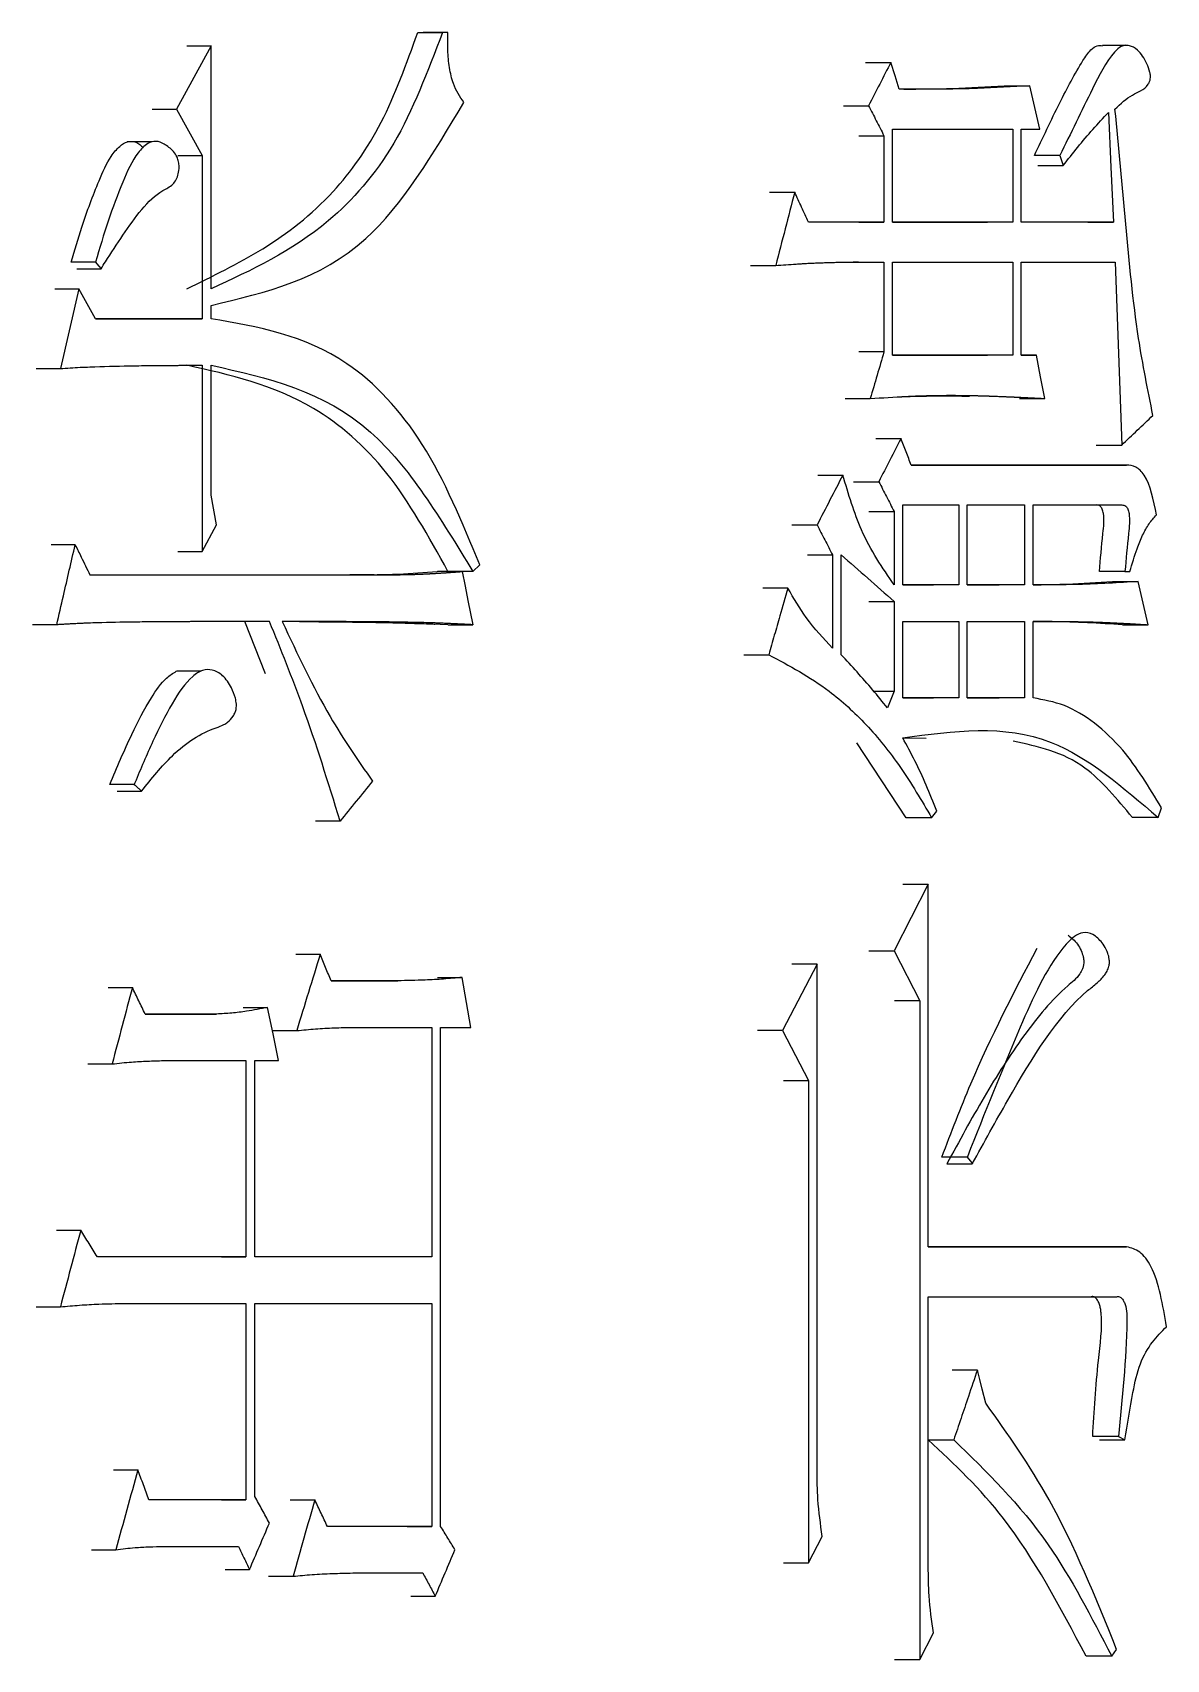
# Model space of a CAD drawing. Header units: millimetres. Extents: x 5659 to 7608, y 3628 to 5007.
# Drawn here: x 6540.15 to 6543.84, y 3833.37 to 3838.66 of the extents above; entities that cross this region are included whole.
import ezdxf

# ---------------------------------------------------------------- set-up
doc = ezdxf.new("R2010")
doc.units = ezdxf.units.MM

msp = doc.modelspace()

# ---------------------------------------------------------------- linework, layer by layer
at = {"color": 7, "linetype": 'Continuous', "lineweight": 25}
for p, q in [((6541.4997, 3838.6621), (6541.4196, 3838.6621)), ((6541.4997, 3838.6621), (6541.4823, 3838.6621)), ((6540.7303, 3838.6188), (6540.6173, 3838.4133)), ((6540.6512, 3838.6188), (6540.7303, 3838.6188)), ((6540.7303, 3837.8292), (6540.7303, 3838.6188)), ((6543.7121, 3838.6202), (6543.6284, 3838.6202)), ((6542.8579, 3838.5648), (6542.94, 3838.5648)), ((6543.3087, 3838.4891), (6543.3917, 3838.4891)), ((6540.5383, 3838.4133), (6540.6173, 3838.4133)), ((6540.6173, 3838.4133), (6540.7006, 3838.2619)), ((6542.7858, 3838.4242), (6542.8677, 3838.4242)), ((6542.8357, 3838.3268), (6542.9178, 3838.3268)), ((6542.9178, 3838.3268), (6542.9178, 3838.0456)), ((6542.9455, 3838.0456), (6542.9455, 3838.3484)), ((6542.9455, 3838.3484), (6543.3369, 3838.3484)), ((6543.3369, 3838.3484), (6543.3369, 3838.0456)), ((6543.3643, 3838.3484), (6543.4244, 3838.3484)), ((6543.3643, 3838.0456), (6543.3643, 3838.3484)), ((6540.5367, 3838.3065), (6540.4574, 3838.3065)), ((6540.6215, 3838.2619), (6540.7006, 3838.2619)), ((6540.7006, 3838.2619), (6540.7006, 3837.7318)), ((6543.4899, 3838.2619), (6543.407, 3838.2619)), ((6543.4179, 3838.2295), (6543.5008, 3838.2295)), ((6543.4899, 3838.2619), (6543.5008, 3838.2295)), ((6542.5459, 3838.1429), (6542.6276, 3838.1429)), ((6542.9178, 3838.0456), (6542.6724, 3838.0455)), ((6542.8357, 3838.0456), (6542.9178, 3838.0456)), ((6543.3369, 3838.0456), (6542.9455, 3838.0456)), ((6542.9455, 3838.0456), (6543.254, 3838.0456)), ((6543.3369, 3838.0456), (6543.2543, 3838.0456)), ((6543.6636, 3838.0456), (6543.3643, 3838.0456)), ((6543.5805, 3838.0456), (6543.6636, 3838.0456)), ((6540.3542, 3837.9157), (6540.2752, 3837.9157)), ((6542.4843, 3837.9049), (6542.5658, 3837.9049)), ((6542.8354, 3837.9157), (6542.8172, 3837.9157)), ((6542.9178, 3837.9157), (6542.9178, 3837.6237)), ((6542.9455, 3837.6129), (6542.9455, 3837.9157)), ((6542.9455, 3837.9157), (6543.3369, 3837.9157)), ((6543.3369, 3837.9157), (6543.3369, 3837.6129)), ((6543.3643, 3837.9157), (6543.6691, 3837.9158)), ((6543.3643, 3837.6129), (6543.3643, 3837.9157)), ((6540.2931, 3837.8942), (6540.3722, 3837.8942)), ((6540.2216, 3837.8292), (6540.3002, 3837.8292)), ((6540.3002, 3837.8292), (6540.24, 3837.5696)), ((6540.3542, 3837.7318), (6540.3002, 3837.8292)), ((6540.7303, 3837.7318), (6540.7303, 3837.7751)), ((6540.7006, 3837.7318), (6540.3542, 3837.7318)), ((6540.3542, 3837.7318), (6540.6211, 3837.7318)), ((6540.6215, 3837.7318), (6540.7006, 3837.7318)), ((6542.9178, 3837.6237), (6542.8357, 3837.6237)), ((6543.3369, 3837.6129), (6542.9455, 3837.6129)), ((6542.9455, 3837.6129), (6543.254, 3837.6129)), ((6543.3369, 3837.6129), (6543.2543, 3837.6129)), ((6543.4135, 3837.6129), (6543.3643, 3837.6129)), ((6543.3643, 3837.6129), (6543.4135, 3837.6129)), ((6540.1615, 3837.5696), (6540.24, 3837.5696)), ((6540.7006, 3837.5804), (6540.7006, 3836.9746)), ((6540.7303, 3837.1585), (6540.7303, 3837.5804)), ((6542.7913, 3837.4722), (6542.8733, 3837.4722)), ((6543.358, 3837.4722), (6543.4408, 3837.4722)), ((6542.8911, 3837.3424), (6542.9733, 3837.3424)), ((6543.6075, 3837.3208), (6543.6907, 3837.3208)), ((6542.7023, 3837.2234), (6542.7841, 3837.2234)), ((6543.7069, 3837.2559), (6543.0065, 3837.2559)), ((6543.0065, 3837.2559), (6543.6235, 3837.2559)), ((6543.6236, 3837.2559), (6543.7069, 3837.2559)), ((6542.8191, 3837.2018), (6542.9011, 3837.2018)), ((6540.7481, 3837.0612), (6540.7303, 3837.1585)), ((6542.9788, 3836.8665), (6542.9788, 3837.1261)), ((6542.9788, 3837.1261), (6543.1612, 3837.1261)), ((6543.1612, 3837.1261), (6543.1612, 3836.8665)), ((6543.1887, 3836.8665), (6543.1887, 3837.1261)), ((6543.1887, 3837.1261), (6543.3752, 3837.1261)), ((6543.3752, 3837.1261), (6543.3752, 3836.8665)), ((6543.4026, 3837.1261), (6543.6907, 3837.1261)), ((6543.4026, 3836.8665), (6543.4026, 3837.1261)), ((6540.7006, 3836.9746), (6540.7481, 3837.0612)), ((6542.6186, 3837.0612), (6542.7004, 3837.0612)), ((6542.869, 3837.1044), (6542.9511, 3837.1044)), ((6542.9511, 3837.1044), (6542.9511, 3836.8665)), ((6540.2882, 3836.9962), (6540.2096, 3836.9962)), ((6540.6215, 3836.9746), (6540.7006, 3836.9746)), ((6542.6689, 3836.9638), (6542.7507, 3836.9638)), ((6542.7507, 3836.9638), (6542.7507, 3836.6609)), ((6542.7786, 3836.6393), (6542.7786, 3836.9638)), ((6540.3362, 3836.8989), (6541.2607, 3836.8989)), ((6540.3362, 3836.8989), (6541.1805, 3836.8989)), ((6541.2607, 3836.8989), (6541.181, 3836.8989)), ((6541.5461, 3836.9097), (6541.466, 3836.9097)), ((6541.5809, 3836.9097), (6541.5007, 3836.9097)), ((6541.5809, 3836.9097), (6541.6041, 3836.9314)), ((6543.7015, 3836.9097), (6543.6183, 3836.9097)), ((6543.7015, 3836.9097), (6543.7177, 3836.9097)), ((6542.6051, 3836.8557), (6542.5235, 3836.8557)), ((6543.1612, 3836.8665), (6542.9788, 3836.8665)), ((6542.9788, 3836.8665), (6543.0785, 3836.8665)), ((6543.1612, 3836.8665), (6543.0788, 3836.8665)), ((6543.3752, 3836.8665), (6543.1887, 3836.8665)), ((6543.1887, 3836.8665), (6543.2923, 3836.8665)), ((6543.3752, 3836.8665), (6543.2925, 3836.8665)), ((6543.6613, 3836.8773), (6543.7447, 3836.8773)), ((6542.869, 3836.8124), (6542.9511, 3836.8124)), ((6542.9511, 3836.8124), (6542.9511, 3836.5203)), ((6540.9065, 3836.5772), (6540.8401, 3836.7475)), ((6541.0227, 3836.7469), (6540.9613, 3836.7472)), ((6541.5003, 3836.7366), (6541.4257, 3836.7394)), ((6542.9788, 3836.4987), (6542.9788, 3836.7475)), ((6542.9788, 3836.7475), (6543.1612, 3836.7475)), ((6543.1612, 3836.7475), (6543.1612, 3836.4987)), ((6543.1887, 3836.4987), (6543.1887, 3836.7475)), ((6543.1887, 3836.7475), (6543.3752, 3836.7475)), ((6543.3752, 3836.7475), (6543.3752, 3836.4987)), ((6543.4026, 3836.4987), (6543.4026, 3836.7475)), ((6540.228, 3836.7366), (6540.1495, 3836.7366)), ((6541.5007, 3836.7366), (6541.5809, 3836.7366)), ((6543.6938, 3836.7367), (6543.7771, 3836.7367)), ((6542.4618, 3836.6393), (6542.5433, 3836.6393)), ((6540.6966, 3836.5857), (6540.6171, 3836.5857)), ((6542.8847, 3836.5203), (6542.9511, 3836.5203)), ((6543.1612, 3836.4987), (6542.9788, 3836.4987)), ((6542.9788, 3836.4987), (6543.0785, 3836.4987)), ((6543.1612, 3836.4987), (6543.0788, 3836.4987)), ((6543.3752, 3836.4987), (6543.1887, 3836.4987)), ((6543.1887, 3836.4987), (6543.2923, 3836.4987)), ((6543.3752, 3836.4987), (6543.2925, 3836.4987)), ((6542.9903, 3836.1092), (6542.8294, 3836.3522)), ((6543.0546, 3836.3666), (6542.9794, 3836.3677)), ((6540.4247, 3836.1957), (6540.504, 3836.1957)), ((6543.0729, 3836.1092), (6543.0894, 3836.1309)), ((6543.8095, 3836.1095), (6543.7262, 3836.1095)), ((6543.8095, 3836.1095), (6543.8202, 3836.1417)), ((6541.1495, 3836.0985), (6541.0699, 3836.0985)), ((6543.0618, 3835.8929), (6542.9511, 3835.6766)), ((6542.9796, 3835.8929), (6543.0618, 3835.8929)), ((6543.0618, 3834.7138), (6543.0618, 3835.8929)), ((6541.0053, 3835.6657), (6541.0848, 3835.6657)), ((6542.7003, 3835.6333), (6542.5883, 3835.4169)), ((6542.7003, 3835.6333), (6542.6186, 3835.6333)), ((6542.869, 3835.6766), (6542.9511, 3835.6766)), ((6542.9511, 3835.6766), (6543.0342, 3835.5143)), ((6541.3367, 3835.5792), (6541.1201, 3835.5792)), ((6541.1201, 3835.5792), (6541.2564, 3835.5792)), ((6541.2568, 3835.5792), (6541.3367, 3835.5792)), ((6541.466, 3835.59), (6541.5461, 3835.59)), ((6540.3952, 3835.5575), (6540.474, 3835.5575)), ((6540.7481, 3835.471), (6540.5159, 3835.471)), ((6540.5159, 3835.471), (6540.6686, 3835.471)), ((6540.669, 3835.471), (6540.7481, 3835.471)), ((6540.8346, 3835.4926), (6540.9139, 3835.4926)), ((6543.0342, 3835.5143), (6542.952, 3835.5143)), ((6543.0342, 3835.5143), (6543.0342, 3833.3725)), ((6540.9294, 3835.4169), (6541.0083, 3835.4169)), ((6541.1904, 3835.4277), (6541.4474, 3835.4277)), ((6541.4474, 3835.4277), (6541.4474, 3834.6814)), ((6541.4764, 3835.4277), (6541.5751, 3835.4277)), ((6542.5883, 3835.4169), (6542.5067, 3835.4169)), ((6542.5883, 3835.4169), (6542.6724, 3835.2547)), ((6540.5755, 3835.3196), (6540.8429, 3835.3196)), ((6540.8429, 3835.3196), (6540.8429, 3834.6813)), ((6540.8725, 3835.3196), (6540.9493, 3835.3196)), ((6540.8725, 3834.6813), (6540.8725, 3835.3196)), ((6540.3295, 3835.3087), (6540.4082, 3835.3087)), ((6542.5907, 3835.2547), (6542.6724, 3835.2547)), ((6543.1886, 3835.0059), (6543.1059, 3835.0059)), ((6543.1224, 3834.9843), (6543.2051, 3834.9843)), ((6540.2276, 3834.7679), (6540.3062, 3834.7679)), ((6540.8429, 3834.6813), (6540.3602, 3834.6813)), ((6540.7637, 3834.6813), (6540.8429, 3834.6813)), ((6541.4474, 3834.6814), (6540.8725, 3834.6813)), ((6541.4474, 3834.6814), (6541.3674, 3834.6814)), ((6543.7069, 3834.7138), (6543.0618, 3834.7138)), ((6543.0618, 3834.7138), (6543.6235, 3834.7138)), ((6543.6236, 3834.7138), (6543.7069, 3834.7138)), ((6540.1615, 3834.5191), (6540.24, 3834.5191)), ((6540.4501, 3834.5299), (6540.8429, 3834.5299)), ((6540.8429, 3834.5299), (6540.8429, 3833.8917)), ((6540.8725, 3834.5299), (6541.4474, 3834.5299)), ((6540.8725, 3833.9025), (6540.8725, 3834.5299)), ((6541.4474, 3834.5299), (6541.4474, 3833.8051)), ((6543.0618, 3834.5516), (6543.6745, 3834.5516)), ((6543.0618, 3833.6753), (6543.0618, 3834.5516)), ((6543.5911, 3834.5516), (6543.6745, 3834.5516)), ((6543.2217, 3834.3136), (6543.1392, 3834.3136)), ((6543.6799, 3834.0972), (6543.5965, 3834.0972)), ((6543.6799, 3834.0972), (6543.7015, 3834.0864)), ((6543.0619, 3834.0864), (6543.1446, 3834.0864)), ((6540.4131, 3833.989), (6540.492, 3833.989)), ((6540.8429, 3833.8917), (6540.5278, 3833.8917)), ((6540.7637, 3833.8917), (6540.8429, 3833.8917)), ((6540.9876, 3833.8917), (6541.0672, 3833.8917)), ((6541.4474, 3833.8051), (6541.1083, 3833.8051)), ((6541.3674, 3833.8051), (6541.4474, 3833.8051)), ((6540.3414, 3833.7294), (6540.4201, 3833.7294)), ((6540.5755, 3833.7402), (6540.8192, 3833.7402)), ((6542.6724, 3833.6862), (6542.7171, 3833.7727)), ((6542.5907, 3833.6862), (6542.6724, 3833.6862)), ((6540.7755, 3833.6645), (6540.8548, 3833.6645)), ((6540.9171, 3833.6429), (6540.9965, 3833.6429)), ((6541.1904, 3833.6537), (6541.4183, 3833.6537)), ((6541.379, 3833.578), (6541.459, 3833.578)), ((6543.0342, 3833.3725), (6543.0784, 3833.459)), ((6542.9519, 3833.3725), (6543.0342, 3833.3725)), ((6543.6582, 3833.3833), (6543.5749, 3833.3833)), ((6543.6582, 3833.3833), (6543.6744, 3833.4049))]:
    msp.add_line(p, q, dxfattribs=at)
at = {"color": 7, "linetype": 'Continuous', "lineweight": 25, "flags": 128}
for points in [[(6541.4022, 3838.6621), (6541.4341, 3838.6621), (6541.4823, 3838.6621)], [(6542.9677, 3838.4782), (6542.9539, 3838.5215), (6542.94, 3838.5648)], [(6543.4244, 3838.3484), (6543.408, 3838.4188), (6543.3917, 3838.4891)], [(6543.6474, 3838.4025), (6543.6555, 3838.224), (6543.6636, 3838.0456)], [(6540.3542, 3837.9157), (6540.3588, 3837.9102), (6540.3655, 3837.9022), (6540.3722, 3837.8941)], [(6543.6691, 3837.9158), (6543.6799, 3837.6183), (6543.6907, 3837.3208)], [(6543.4408, 3837.4722), (6543.4272, 3837.5426), (6543.4135, 3837.6129)], [(6541.5461, 3836.9097), (6541.5556, 3836.8624), (6541.5651, 3836.815), (6541.5809, 3836.7366)], [(6543.7771, 3836.7367), (6543.7609, 3836.807), (6543.7447, 3836.8773)], [(6542.9511, 3836.5203), (6542.94, 3836.4933), (6542.9289, 3836.4662)], [(6543.0729, 3836.1092), (6543.0423, 3836.1092), (6543.0163, 3836.1092), (6542.9903, 3836.1092)], [(6542.7003, 3833.989), (6542.7003, 3834.536), (6542.7003, 3835.6333)], [(6541.5751, 3835.4277), (6541.5606, 3835.5089), (6541.5461, 3835.59)], [(6540.9493, 3835.3196), (6540.9316, 3835.4061), (6540.9139, 3835.4926)], [(6541.4764, 3833.8051), (6541.4764, 3834.439), (6541.4764, 3835.4277)], [(6542.6724, 3835.2547), (6542.6724, 3834.7077), (6542.6724, 3833.6862)], [(6543.1887, 3835.0059), (6543.1929, 3835.0004), (6543.199, 3834.9924), (6543.2052, 3834.9843)], [(6543.2492, 3834.2054), (6543.2376, 3834.2509), (6543.2296, 3834.2823), (6543.2217, 3834.3136)], [(6543.6183, 3834.0864), (6543.652, 3834.0864), (6543.6767, 3834.0864), (6543.7015, 3834.0864)]]:
    msp.add_lwpolyline(points, dxfattribs=at)
at = {"color": 7, "linetype": 'Continuous', "lineweight": 25}
for points, knots in [([(6540.6508, 3837.8292), (6540.8176, 3837.9098), (6541.0521, 3838.023), (6541.2934, 3838.3605), (6541.3653, 3838.5608), (6541.4018, 3838.6621)], [0, 0, 0, 0, 0.549349, 0.771863, 1, 1, 1, 1]), ([(6541.4823, 3838.6621), (6541.4341, 3838.5352), (6541.3392, 3838.2848), (6541.0762, 3837.9884), (6540.8608, 3837.8893), (6540.7303, 3837.8292)], [0, 0, 0, 0, 0.288413, 0.568681, 1, 1, 1, 1]), ([(6541.5519, 3838.435), (6541.5392, 3838.4537), (6541.5179, 3838.485), (6541.5042, 3838.5482), (6541.4986, 3838.6046), (6541.4993, 3838.6429), (6541.4997, 3838.6621)], [0, 0, 0, 0, 0.328875, 0.550213, 0.774687, 1, 1, 1, 1]), ([(6543.4068, 3838.2619), (6543.434, 3838.3196), (6543.4845, 3838.4263), (6543.5456, 3838.5421), (6543.5869, 3838.6046), (6543.6096, 3838.6211), (6543.6227, 3838.6197), (6543.6283, 3838.6191)], [0, 0, 0, 0, 0.413641, 0.765896, 0.87196, 0.944962, 1, 1, 1, 1]), ([(6543.669, 3838.4134), (6543.6876, 3838.4306), (6543.7144, 3838.4555), (6543.7524, 3838.4713), (6543.7723, 3838.4848), (6543.7816, 3838.5019), (6543.7841, 3838.5111), (6543.7846, 3838.5217), (6543.7815, 3838.5394), (6543.7687, 3838.5709), (6543.747, 3838.6057), (6543.7166, 3838.6218), (6543.6899, 3838.6209), (6543.6452, 3838.5782), (6543.5815, 3838.4506), (6543.5249, 3838.3341), (6543.4899, 3838.2619)], [0, 0, 0, 0, 0.1163694, 0.168042, 0.220216, 0.2320255, 0.2417044, 0.2514329, 0.2643518, 0.2983395, 0.3719931, 0.4226498, 0.4733244, 0.5179752, 0.7012967, 1, 1, 1, 1]), ([(6542.94, 3838.5648), (6542.928, 3838.5413), (6542.9039, 3838.4945), (6542.8798, 3838.4476), (6542.8677, 3838.4242)], [0, 0, 0, 0, 0.4999991, 1, 1, 1, 1]), ([(6543.3917, 3838.4891), (6543.3352, 3838.4857), (6543.2752, 3838.4821), (6543.2114, 3838.48), (6543.2007, 3838.4797), (6543.1865, 3838.4794), (6543.1723, 3838.4791), (6543.1581, 3838.4788), (6543.1475, 3838.4786), (6543.1333, 3838.4784), (6543.119, 3838.4783), (6543.1048, 3838.4782), (6543.0959, 3838.4781), (6543.0888, 3838.4781), (6543.0834, 3838.4781), (6543.0781, 3838.4781), (6543.071, 3838.478), (6543.0638, 3838.478), (6543.0567, 3838.478), (6543.0513, 3838.478), (6543.0442, 3838.478), (6543.0371, 3838.478), (6543.0299, 3838.478), (6543.0246, 3838.4781), (6543.0174, 3838.4781), (6543.0103, 3838.4781), (6543.0032, 3838.4781), (6542.9978, 3838.4781), (6542.9933, 3838.4781), (6542.9889, 3838.4782), (6542.9853, 3838.4782), (6542.9817, 3838.4782), (6542.979, 3838.4782), (6542.9764, 3838.4782), (6542.9726, 3838.4782), (6542.9697, 3838.4782), (6542.9677, 3838.4782)], [0, 0, 0, 0, 0.401959, 0.427081, 0.452203, 0.477325, 0.527569, 0.552691, 0.577813, 0.602935, 0.653179, 0.678301, 0.703423, 0.715984, 0.728545, 0.741106, 0.753667, 0.778789, 0.791351, 0.803912, 0.816473, 0.841595, 0.854156, 0.866717, 0.879278, 0.9044, 0.916961, 0.929522, 0.942083, 0.948363, 0.960924, 0.967205, 0.973485, 0.979766, 0.986046, 1, 1, 1, 1]), ([(6542.982, 3838.4782), (6543.0349, 3838.4785), (6543.1443, 3838.479), (6543.2527, 3838.4856), (6543.3087, 3838.4891)], [0, 0, 0, 0, 0.483059, 1, 1, 1, 1]), ([(6540.7303, 3837.7751), (6540.9076, 3837.8168), (6541.228, 3837.8923), (6541.4519, 3838.2674), (6541.5519, 3838.435)], [0, 0, 0, 0, 0.55346, 1, 1, 1, 1]), ([(6542.8677, 3838.4242), (6542.8761, 3838.4079), (6542.8928, 3838.3755), (6542.9094, 3838.343), (6542.9178, 3838.3268)], [0, 0, 0, 0, 0.5, 1, 1, 1, 1]), ([(6543.5008, 3838.2295), (6543.5163, 3838.2496), (6543.5478, 3838.2904), (6543.597, 3838.3476), (6543.6306, 3838.3842), (6543.6474, 3838.4025)], [0, 0, 0, 0, 0.32693, 0.663295, 1, 1, 1, 1]), ([(6543.7924, 3837.4173), (6543.7756, 3837.5002), (6543.7349, 3837.7019), (6543.7045, 3838.0398), (6543.6808, 3838.2888), (6543.669, 3838.4134)], [0, 0, 0, 0, 0.258422, 0.628983, 1, 1, 1, 1]), ([(6540.2752, 3837.9157), (6540.2865, 3837.954), (6540.3136, 3838.0451), (6540.3561, 3838.1609), (6540.3968, 3838.2513), (6540.4301, 3838.292), (6540.4577, 3838.3098), (6540.4859, 3838.3084), (6540.5022, 3838.2948), (6540.5105, 3838.2879)], [0, 0, 0, 0, 0.214509, 0.509856, 0.682333, 0.775387, 0.849127, 0.923756, 1, 1, 1, 1]), ([(6540.3722, 3837.8942), (6540.3768, 3837.9016), (6540.4003, 3837.9385), (6540.4625, 3838.0316), (6540.5327, 3838.1328), (6540.6002, 3838.1613), (6540.6169, 3838.183), (6540.624, 3838.2027), (6540.6267, 3838.2233), (6540.625, 3838.2424), (6540.6188, 3838.2603), (6540.6032, 3838.2821), (6540.5797, 3838.2992), (6540.551, 3838.3116), (6540.5207, 3838.3021), (6540.4802, 3838.2612), (6540.4391, 3838.1702), (6540.3943, 3838.0499), (6540.3676, 3837.9606), (6540.3542, 3837.9157)], [0, 0, 0, 0, 0.025946, 0.129765, 0.338783, 0.385933, 0.404152, 0.422428, 0.440778, 0.454644, 0.468541, 0.48998, 0.535407, 0.570955, 0.607001, 0.655235, 0.757864, 0.878395, 1, 1, 1, 1]), ([(6542.6276, 3838.1429), (6542.6173, 3838.1032), (6542.5967, 3838.0239), (6542.5761, 3837.9446), (6542.5658, 3837.9049)], [0, 0, 0, 0, 0.499999, 1, 1, 1, 1]), ([(6542.6724, 3838.0455), (6542.6649, 3838.0618), (6542.65, 3838.0942), (6542.635, 3838.1267), (6542.6276, 3838.1429)], [0, 0, 0, 0, 0.500001, 1, 1, 1, 1]), ([(6542.5658, 3837.9049), (6542.588, 3837.9065), (6542.6159, 3837.9085), (6542.6464, 3837.9104), (6542.6561, 3837.911), (6542.663, 3837.9114), (6542.6728, 3837.9119), (6542.6839, 3837.9125), (6542.6949, 3837.913), (6542.706, 3837.9134), (6542.7171, 3837.9138), (6542.7282, 3837.9142), (6542.7393, 3837.9145), (6542.7503, 3837.9148), (6542.7614, 3837.915), (6542.7697, 3837.9152), (6542.778, 3837.9153), (6542.7863, 3837.9154), (6542.7946, 3837.9155), (6542.8015, 3837.9156), (6542.807, 3837.9156), (6542.8112, 3837.9157), (6542.8167, 3837.9157), (6542.8222, 3837.9157), (6542.8277, 3837.9158), (6542.8333, 3837.9158), (6542.8388, 3837.9158), (6542.8443, 3837.9158), (6542.8498, 3837.9158), (6542.8553, 3837.9158), (6542.8609, 3837.9158), (6542.8664, 3837.9158), (6542.8719, 3837.9158), (6542.8774, 3837.9158), (6542.8829, 3837.9158), (6542.8884, 3837.9158), (6542.8939, 3837.9158), (6542.8994, 3837.9158), (6542.905, 3837.9158), (6542.9115, 3837.9158), (6542.9153, 3837.9158), (6542.9178, 3837.9157)], [0, 0, 0, 0, 0.188751, 0.235938, 0.259532, 0.271329, 0.294923, 0.342111, 0.365705, 0.389298, 0.436486, 0.46008, 0.483674, 0.530861, 0.554455, 0.578049, 0.601643, 0.625237, 0.648831, 0.672424, 0.684221, 0.696018, 0.707815, 0.731409, 0.743206, 0.755003, 0.778597, 0.790394, 0.80219, 0.825784, 0.837581, 0.849378, 0.872972, 0.884769, 0.896566, 0.92016, 0.931957, 0.943753, 0.967347, 0.979144, 1, 1, 1, 1]), ([(6541.6041, 3836.9314), (6541.5467, 3837.0694), (6541.4337, 3837.3413), (6541.1325, 3837.6617), (6540.8819, 3837.7054), (6540.7303, 3837.7318)], [0, 0, 0, 0, 0.289357, 0.569882, 1, 1, 1, 1]), ([(6540.24, 3837.5696), (6540.2614, 3837.571), (6540.2934, 3837.5733), (6540.368, 3837.5762), (6540.4425, 3837.5783), (6540.5089, 3837.5791), (6540.534, 3837.5794), (6540.5407, 3837.5794), (6540.5473, 3837.5795), (6540.5552, 3837.5796), (6540.5632, 3837.5797), (6540.5698, 3837.5797), (6540.5764, 3837.5798), (6540.583, 3837.5798), (6540.591, 3837.5799), (6540.5989, 3837.5799), (6540.6069, 3837.58), (6540.6135, 3837.58), (6540.6201, 3837.5801), (6540.6267, 3837.5801), (6540.6346, 3837.5801), (6540.6412, 3837.5802), (6540.6465, 3837.5802), (6540.6505, 3837.5802), (6540.6544, 3837.5802), (6540.6584, 3837.5802), (6540.6624, 3837.5802), (6540.6663, 3837.5803), (6540.6703, 3837.5803), (6540.6743, 3837.5803), (6540.6782, 3837.5803), (6540.6822, 3837.5803), (6540.6855, 3837.5803), (6540.6888, 3837.5803), (6540.6936, 3837.5804), (6540.6978, 3837.5804), (6540.7006, 3837.5804)], [0, 0, 0, 0, 0.138343, 0.207516, 0.484205, 0.622549, 0.639842, 0.648489, 0.665782, 0.683074, 0.700367, 0.71766, 0.726307, 0.7436, 0.760893, 0.778185, 0.795478, 0.812771, 0.821418, 0.838711, 0.856004, 0.873296, 0.881943, 0.890589, 0.899236, 0.907882, 0.916529, 0.925175, 0.933822, 0.942468, 0.951115, 0.959761, 0.968407, 0.972731, 0.981377, 1, 1, 1, 1]), ([(6541.5003, 3836.9097), (6541.4375, 3837.0231), (6541.3135, 3837.2472), (6541.0219, 3837.4977), (6540.791, 3837.5492), (6540.6508, 3837.5804)], [0, 0, 0, 0, 0.287054, 0.56721, 1, 1, 1, 1]), ([(6540.7303, 3837.5804), (6540.9131, 3837.5393), (6541.2439, 3837.465), (6541.4767, 3837.0813), (6541.5809, 3836.9097)], [0, 0, 0, 0, 0.552698, 1, 1, 1, 1]), ([(6542.8733, 3837.4722), (6542.9123, 3837.4747), (6542.9537, 3837.4773), (6542.9962, 3837.4793), (6543.001, 3837.4796), (6543.0047, 3837.4797), (6543.0095, 3837.4799), (6543.0144, 3837.4801), (6543.0192, 3837.4803), (6543.0229, 3837.4805), (6543.0277, 3837.4807), (6543.0326, 3837.4808), (6543.0374, 3837.481), (6543.0411, 3837.4811), (6543.0447, 3837.4812), (6543.0495, 3837.4814), (6543.0544, 3837.4815), (6543.0592, 3837.4817), (6543.0629, 3837.4817), (6543.0677, 3837.4819), (6543.0726, 3837.482), (6543.0774, 3837.4821), (6543.0811, 3837.4821), (6543.0883, 3837.4823), (6543.1137, 3837.4826), (6543.1391, 3837.4827), (6543.1609, 3837.4825), (6543.1645, 3837.4825), (6543.1693, 3837.4824), (6543.1742, 3837.4824), (6543.179, 3837.4823), (6543.1826, 3837.4823), (6543.1874, 3837.4822), (6543.1923, 3837.4821), (6543.1971, 3837.482), (6543.2007, 3837.482), (6543.2043, 3837.4819), (6543.2092, 3837.4818), (6543.214, 3837.4817), (6543.2188, 3837.4816), (6543.2224, 3837.4815), (6543.2272, 3837.4813), (6543.2321, 3837.4812), (6543.2369, 3837.4811), (6543.2405, 3837.481), (6543.2441, 3837.4809), (6543.2489, 3837.4807), (6543.2537, 3837.4806), (6543.2586, 3837.4804), (6543.2622, 3837.4803), (6543.267, 3837.4801), (6543.2718, 3837.48), (6543.2766, 3837.4798), (6543.2802, 3837.4796), (6543.285, 3837.4795), (6543.2898, 3837.4793), (6543.2946, 3837.4791), (6543.2983, 3837.479), (6543.3019, 3837.4788), (6543.3067, 3837.4786), (6543.3115, 3837.4784), (6543.3163, 3837.4782), (6543.3199, 3837.4781), (6543.3247, 3837.4779), (6543.3295, 3837.4776), (6543.3343, 3837.4774), (6543.3379, 3837.4773), (6543.3415, 3837.4771), (6543.3463, 3837.4769), (6543.3511, 3837.4767), (6543.3559, 3837.4764), (6543.3595, 3837.4763), (6543.3643, 3837.4761), (6543.3691, 3837.4758), (6543.3739, 3837.4756), (6543.3775, 3837.4754), (6543.3811, 3837.4752), (6543.3859, 3837.475), (6543.3907, 3837.4748), (6543.3954, 3837.4745), (6543.399, 3837.4744), (6543.4038, 3837.4741), (6543.4086, 3837.4739), (6543.4134, 3837.4736), (6543.417, 3837.4735), (6543.4206, 3837.4733), (6543.4254, 3837.473), (6543.4302, 3837.4728), (6543.4357, 3837.4725), (6543.4388, 3837.4723), (6543.4408, 3837.4722)], [0, 0, 0, 0, 0.204304, 0.217073, 0.223457, 0.229841, 0.236226, 0.248995, 0.255379, 0.261764, 0.268148, 0.280917, 0.287302, 0.293686, 0.300071, 0.306455, 0.319224, 0.325609, 0.331993, 0.338378, 0.351147, 0.357531, 0.363915, 0.3703, 0.395838, 0.497991, 0.504375, 0.51076, 0.517144, 0.529913, 0.536298, 0.542682, 0.549067, 0.561836, 0.56822, 0.574605, 0.580989, 0.587374, 0.600143, 0.606527, 0.612912, 0.619296, 0.632065, 0.638449, 0.644834, 0.651218, 0.657603, 0.670372, 0.676756, 0.683141, 0.689525, 0.702294, 0.708679, 0.715063, 0.721448, 0.734217, 0.740601, 0.746986, 0.75337, 0.759755, 0.772523, 0.778908, 0.785292, 0.791677, 0.804446, 0.81083, 0.817215, 0.823599, 0.829984, 0.842753, 0.849137, 0.855522, 0.861906, 0.874675, 0.88106, 0.887444, 0.893828, 0.900213, 0.912982, 0.919366, 0.925751, 0.932135, 0.944904, 0.951289, 0.957673, 0.964058, 0.970442, 0.983211, 0.989596, 1, 1, 1, 1]), ([(6542.9618, 3837.4776), (6542.9677, 3837.4778), (6542.989, 3837.4788), (6543.1077, 3837.4819), (6543.1634, 3837.4805), (6543.1955, 3837.4797)], [0, 0, 0, 0, 0.138746, 0.50373, 1, 1, 1, 1]), ([(6543.6907, 3837.3208), (6543.7077, 3837.3369), (6543.7416, 3837.3691), (6543.7755, 3837.4012), (6543.7924, 3837.4173)], [0, 0, 0, 0, 0.499999, 1, 1, 1, 1]), ([(6542.9733, 3837.3424), (6542.9612, 3837.319), (6542.9372, 3837.2721), (6542.9131, 3837.2252), (6542.9011, 3837.2018)], [0, 0, 0, 0, 0.499999, 1, 1, 1, 1]), ([(6543.0065, 3837.2559), (6543.001, 3837.2703), (6542.9899, 3837.2992), (6542.9788, 3837.328), (6542.9733, 3837.3424)], [0, 0, 0, 0, 0.499999, 1, 1, 1, 1]), ([(6542.7841, 3837.2234), (6542.7702, 3837.1964), (6542.7423, 3837.1423), (6542.7143, 3837.0882), (6542.7004, 3837.0612)], [0, 0, 0, 0, 0.499999, 1, 1, 1, 1]), ([(6542.9511, 3836.8664), (6542.9128, 3836.922), (6542.8437, 3837.022), (6542.8025, 3837.1614), (6542.7841, 3837.2234)], [0, 0, 0, 0, 0.5548825, 1, 1, 1, 1]), ([(6543.8041, 3837.0936), (6543.7943, 3837.1425), (6543.781, 3837.2096), (6543.7375, 3837.2536), (6543.7171, 3837.2551), (6543.7069, 3837.2559)], [0, 0, 0, 0, 0.574728, 0.788861, 1, 1, 1, 1]), ([(6542.9011, 3837.2018), (6542.9094, 3837.1856), (6542.9261, 3837.1531), (6542.9427, 3837.1207), (6542.9511, 3837.1044)], [0, 0, 0, 0, 0.499999, 1, 1, 1, 1]), ([(6543.6181, 3836.9097), (6543.6216, 3836.9504), (6543.627, 3837.012), (6543.6354, 3837.0831), (6543.6278, 3837.1129), (6543.6196, 3837.1253), (6543.612, 3837.1258), (6543.6073, 3837.1261)], [0, 0, 0, 0, 0.509608, 0.773823, 0.838368, 0.899921, 1, 1, 1, 1]), ([(6543.6907, 3837.1261), (6543.6954, 3837.1258), (6543.7029, 3837.1253), (6543.7112, 3837.1129), (6543.7188, 3837.0831), (6543.7103, 3837.012), (6543.705, 3836.9504), (6543.7015, 3836.9097)], [0, 0, 0, 0, 0.100185, 0.161773, 0.226321, 0.490481, 1, 1, 1, 1]), ([(6542.7004, 3837.0612), (6542.7087, 3837.0449), (6542.7255, 3837.0125), (6542.7423, 3836.98), (6542.7507, 3836.9638)], [0, 0, 0, 0, 0.499999, 1, 1, 1, 1]), ([(6543.7177, 3836.9097), (6543.725, 3836.9349), (6543.737, 3836.9762), (6543.7582, 3837.0279), (6543.7789, 3837.0667), (6543.7957, 3837.0847), (6543.8041, 3837.0936)], [0, 0, 0, 0, 0.346429, 0.567932, 0.786121, 1, 1, 1, 1]), ([(6540.228, 3836.7366), (6540.2353, 3836.7681), (6540.249, 3836.8271), (6540.269, 3836.9137), (6540.2818, 3836.9687), (6540.2882, 3836.9962)], [0, 0, 0, 0, 0.364009, 0.682004, 1, 1, 1, 1]), ([(6540.2882, 3836.9962), (6540.2946, 3836.9831), (6540.3059, 3836.9603), (6540.3219, 3836.9279), (6540.3314, 3836.9086), (6540.3362, 3836.8989)], [0, 0, 0, 0, 0.404151, 0.702075, 1, 1, 1, 1]), ([(6542.7786, 3836.9638), (6542.8074, 3836.9386), (6542.865, 3836.8881), (6542.9224, 3836.8376), (6542.9511, 3836.8124)], [0, 0, 0, 0, 0.5, 1, 1, 1, 1]), ([(6541.1805, 3836.8989), (6541.2071, 3836.8989), (6541.2602, 3836.899), (6541.3553, 3836.9016), (6541.4236, 3836.9066), (6541.4655, 3836.9097)], [0, 0, 0, 0, 0.278433, 0.556876, 1, 1, 1, 1]), ([(6541.2607, 3836.8989), (6541.2873, 3836.899), (6541.3205, 3836.899), (6541.3569, 3836.8996), (6541.3685, 3836.8999), (6541.3751, 3836.9), (6541.3801, 3836.9002), (6541.3851, 3836.9003), (6541.3892, 3836.9004), (6541.3933, 3836.9006), (6541.3975, 3836.9007), (6541.4024, 3836.9009), (6541.4074, 3836.9011), (6541.4115, 3836.9012), (6541.4156, 3836.9014), (6541.4198, 3836.9016), (6541.4247, 3836.9018), (6541.4297, 3836.9021), (6541.4346, 3836.9023), (6541.4388, 3836.9026), (6541.4429, 3836.9028), (6541.447, 3836.903), (6541.452, 3836.9033), (6541.4561, 3836.9035), (6541.4602, 3836.9038), (6541.4644, 3836.904), (6541.4693, 3836.9043), (6541.4743, 3836.9047), (6541.4784, 3836.9049), (6541.4825, 3836.9052), (6541.4866, 3836.9055), (6541.4916, 3836.9058), (6541.4965, 3836.9061), (6541.5006, 3836.9064), (6541.5048, 3836.9067), (6541.5089, 3836.907), (6541.5138, 3836.9074), (6541.5188, 3836.9077), (6541.5229, 3836.908), (6541.527, 3836.9083), (6541.5311, 3836.9086), (6541.5361, 3836.909), (6541.5411, 3836.9093), (6541.5444, 3836.9096), (6541.5461, 3836.9097)], [0, 0, 0, 0, 0.278068, 0.347585, 0.382343, 0.399722, 0.417101, 0.434481, 0.45186, 0.460549, 0.477929, 0.495308, 0.512687, 0.530066, 0.538756, 0.556135, 0.573514, 0.590893, 0.608273, 0.625652, 0.634341, 0.651721, 0.6691, 0.686479, 0.695168, 0.712548, 0.729927, 0.747306, 0.764685, 0.773375, 0.790754, 0.808133, 0.825512, 0.842892, 0.851581, 0.86896, 0.88634, 0.903719, 0.921098, 0.929788, 0.947167, 0.964546, 0.982273, 1, 1, 1, 1]), ([(6542.6051, 3836.8557), (6542.5965, 3836.8255), (6542.5819, 3836.7744), (6542.5613, 3836.7023), (6542.5493, 3836.6603), (6542.5433, 3836.6393)], [0, 0, 0, 0, 0.4179448, 0.7089724, 1, 1, 1, 1]), ([(6542.7507, 3836.6609), (6542.7213, 3836.692), (6542.6688, 3836.7476), (6542.6246, 3836.8225), (6542.6051, 3836.8557)], [0, 0, 0, 0, 0.557716, 1, 1, 1, 1]), ([(6543.7447, 3836.8773), (6543.6805, 3836.8732), (6543.6132, 3836.8689), (6543.5439, 3836.8675), (6543.5377, 3836.8674), (6543.533, 3836.8673), (6543.5284, 3836.8672), (6543.5237, 3836.8672), (6543.5175, 3836.8671), (6543.5113, 3836.867), (6543.5051, 3836.8669), (6543.5005, 3836.8669), (6543.4958, 3836.8668), (6543.4912, 3836.8668), (6543.4865, 3836.8668), (6543.4803, 3836.8667), (6543.4741, 3836.8667), (6543.4679, 3836.8666), (6543.4632, 3836.8666), (6543.4586, 3836.8666), (6543.4539, 3836.8666), (6543.4492, 3836.8666), (6543.443, 3836.8665), (6543.4368, 3836.8665), (6543.4306, 3836.8665), (6543.4259, 3836.8665), (6543.4212, 3836.8665), (6543.4166, 3836.8665), (6543.4104, 3836.8665), (6543.4057, 3836.8665), (6543.4026, 3836.8665)], [0, 0, 0, 0, 0.565918, 0.593048, 0.606612, 0.620177, 0.633741, 0.647306, 0.66087, 0.688, 0.701564, 0.715129, 0.728693, 0.742258, 0.755822, 0.769387, 0.796516, 0.810081, 0.823645, 0.83721, 0.850774, 0.864339, 0.877904, 0.905033, 0.918597, 0.932162, 0.945726, 0.959291, 0.972856, 1, 1, 1, 1]), ([(6543.4026, 3836.8668), (6543.4073, 3836.8668), (6543.4445, 3836.8669), (6543.5309, 3836.8691), (6543.6122, 3836.8742), (6543.6613, 3836.8773)], [0, 0, 0, 0, 0.054827, 0.428472, 1, 1, 1, 1]), ([(6540.9198, 3836.7475), (6540.8819, 3836.7474), (6540.8394, 3836.7473), (6540.7943, 3836.7472), (6540.7824, 3836.7472), (6540.7729, 3836.7471), (6540.761, 3836.7471), (6540.7492, 3836.7471), (6540.7302, 3836.747), (6540.7111, 3836.7469), (6540.6873, 3836.7468), (6540.6683, 3836.7467), (6540.6445, 3836.7466), (6540.6254, 3836.7465), (6540.592, 3836.7463), (6540.5586, 3836.746), (6540.5108, 3836.7457), (6540.4431, 3836.7448), (6540.375, 3836.7437), (6540.3212, 3836.7416), (6540.3016, 3836.7407), (6540.2869, 3836.7399), (6540.2746, 3836.7393), (6540.2648, 3836.7387), (6540.255, 3836.7382), (6540.2427, 3836.7375), (6540.2329, 3836.7369), (6540.228, 3836.7366)], [0, 0, 0, 0, 0.165615, 0.186317, 0.196668, 0.21737, 0.227722, 0.248424, 0.269126, 0.31053, 0.331232, 0.372636, 0.393338, 0.434742, 0.455444, 0.538253, 0.579657, 0.662465, 0.831215, 0.873409, 0.894506, 0.915603, 0.9367, 0.947248, 0.957797, 0.978898, 1, 1, 1, 1]), ([(6541.1495, 3836.0985), (6541.1107, 3836.224), (6541.0416, 3836.4475), (6540.957, 3836.656), (6540.9198, 3836.7475)], [0, 0, 0, 0, 0.561153, 1, 1, 1, 1]), ([(6541.5809, 3836.7366), (6541.5765, 3836.7369), (6541.5677, 3836.7373), (6541.5567, 3836.7379), (6541.5457, 3836.7385), (6541.5369, 3836.7389), (6541.5259, 3836.7395), (6541.5171, 3836.7399), (6541.5061, 3836.7404), (6541.4973, 3836.7408), (6541.4862, 3836.7413), (6541.4774, 3836.7417), (6541.4686, 3836.742), (6541.4598, 3836.7423), (6541.4443, 3836.7429), (6541.3958, 3836.7441), (6541.3427, 3836.7454), (6541.2629, 3836.746), (6541.214, 3836.7464), (6541.1695, 3836.7467), (6541.1584, 3836.7467), (6541.1494, 3836.7468), (6541.1405, 3836.7468), (6541.1316, 3836.7469), (6541.1205, 3836.7469), (6541.1116, 3836.747), (6541.1004, 3836.747), (6541.0915, 3836.7471), (6541.0803, 3836.7471), (6541.0714, 3836.7471), (6541.0603, 3836.7472), (6541.0513, 3836.7472), (6541.0424, 3836.7472), (6541.0335, 3836.7472), (6541.0245, 3836.7473), (6541.0167, 3836.7473), (6541.0111, 3836.7473), (6541.0066, 3836.7473), (6541.001, 3836.7473), (6540.9966, 3836.7474), (6540.9921, 3836.7474), (6540.9876, 3836.7474), (6540.9831, 3836.7474), (6540.9776, 3836.7474), (6540.9731, 3836.7474), (6540.9672, 3836.7474), (6540.9636, 3836.7474), (6540.9611, 3836.7475)], [0, 0, 0, 0, 0.0214794, 0.0429589, 0.0536986, 0.0751781, 0.0859178, 0.1073972, 0.118137, 0.1396164, 0.1503561, 0.1718356, 0.1825753, 0.1933151, 0.2147945, 0.2577535, 0.4295896, 0.4725486, 0.6443843, 0.6658637, 0.6873432, 0.6980829, 0.7088226, 0.7303021, 0.7410418, 0.7625212, 0.773261, 0.7947404, 0.8054801, 0.8269596, 0.8376993, 0.8591787, 0.8699185, 0.8806582, 0.9021376, 0.9128774, 0.9182472, 0.9289869, 0.9343568, 0.9450965, 0.9504664, 0.9558363, 0.966576, 0.9719458, 0.9826856, 0.9880554, 1, 1, 1, 1]), ([(6540.9611, 3836.7474), (6541.011, 3836.641), (6541.0993, 3836.4522), (6541.2076, 3836.2962), (6541.2548, 3836.2282)], [0, 0, 0, 0, 0.563978, 1, 1, 1, 1]), ([(6541.0175, 3836.747), (6541.102, 3836.7465), (6541.2266, 3836.7456), (6541.3606, 3836.7422), (6541.4249, 3836.7401), (6541.4505, 3836.7393), (6541.4564, 3836.739), (6541.457, 3836.739), (6541.457, 3836.739), (6541.457, 3836.739)], [0, 0, 0, 0, 0.536997, 0.791256, 0.944497, 0.993019, 0.997393, 0.999213, 1, 1, 1, 1]), ([(6543.4026, 3836.7475), (6543.4038, 3836.7475), (6543.4062, 3836.7475), (6543.4098, 3836.7475), (6543.4134, 3836.7475), (6543.4164, 3836.7475), (6543.4206, 3836.7475), (6543.4248, 3836.7475), (6543.4308, 3836.7475), (6543.4356, 3836.7475), (6543.4417, 3836.7475), (6543.4477, 3836.7475), (6543.4537, 3836.7475), (6543.4597, 3836.7474), (6543.4657, 3836.7474), (6543.4717, 3836.7474), (6543.4777, 3836.7474), (6543.4825, 3836.7474), (6543.4885, 3836.7473), (6543.4945, 3836.7473), (6543.5005, 3836.7473), (6543.5065, 3836.7472), (6543.5125, 3836.7472), (6543.5185, 3836.7471), (6543.5245, 3836.747), (6543.5305, 3836.747), (6543.5364, 3836.7469), (6543.5424, 3836.7468), (6543.5472, 3836.7467), (6543.5532, 3836.7466), (6543.5592, 3836.7465), (6543.5652, 3836.7464), (6543.5712, 3836.7462), (6543.5771, 3836.7461), (6543.5831, 3836.746), (6543.5891, 3836.7458), (6543.5939, 3836.7457), (6543.5999, 3836.7455), (6543.6058, 3836.7453), (6543.6118, 3836.7451), (6543.6178, 3836.7449), (6543.6238, 3836.7447), (6543.6297, 3836.7444), (6543.6357, 3836.7442), (6543.6417, 3836.7439), (6543.6476, 3836.7437), (6543.6536, 3836.7434), (6543.6584, 3836.7432), (6543.6643, 3836.7429), (6543.6703, 3836.7426), (6543.6762, 3836.7423), (6543.6822, 3836.742), (6543.6881, 3836.7417), (6543.6941, 3836.7414), (6543.7001, 3836.7411), (6543.7048, 3836.7408), (6543.7108, 3836.7405), (6543.7167, 3836.7402), (6543.7239, 3836.7398), (6543.7298, 3836.7394), (6543.7357, 3836.7391), (6543.7405, 3836.7388), (6543.7464, 3836.7385), (6543.7524, 3836.7381), (6543.7583, 3836.7378), (6543.7642, 3836.7374), (6543.7701, 3836.7371), (6543.7748, 3836.7368), (6543.7771, 3836.7367)], [0, 0, 0, 0, 0.009575, 0.019151, 0.028726, 0.038301, 0.043088, 0.062238, 0.071814, 0.090964, 0.100539, 0.119689, 0.138839, 0.148414, 0.167565, 0.186715, 0.19629, 0.21544, 0.225015, 0.244165, 0.263315, 0.272891, 0.292041, 0.311191, 0.320766, 0.339916, 0.359066, 0.368641, 0.387792, 0.397367, 0.416517, 0.435667, 0.445242, 0.464392, 0.483543, 0.493118, 0.512268, 0.521843, 0.540993, 0.560143, 0.569718, 0.588869, 0.608019, 0.617594, 0.636744, 0.655894, 0.665469, 0.68462, 0.694195, 0.713345, 0.732495, 0.74207, 0.76122, 0.780371, 0.789946, 0.809096, 0.818671, 0.837821, 0.856971, 0.876121, 0.885697, 0.904847, 0.914422, 0.933572, 0.952722, 0.962297, 0.981149, 1, 1, 1, 1]), ([(6543.6936, 3836.7367), (6543.6556, 3836.739), (6543.5795, 3836.7438), (6543.4825, 3836.747), (6543.4233, 3836.747), (6543.4026, 3836.7471)], [0, 0, 0, 0, 0.393796, 0.787608, 1, 1, 1, 1]), ([(6542.5433, 3836.6393), (6542.6098, 3836.6037), (6542.7198, 3836.5449), (6542.862, 3836.4155), (6542.974, 3836.277), (6543.0398, 3836.1654), (6543.0729, 3836.1092)], [0, 0, 0, 0, 0.335049, 0.554128, 0.775717, 1, 1, 1, 1]), ([(6542.9289, 3836.4662), (6542.913, 3836.486), (6542.8806, 3836.5262), (6542.8303, 3836.5835), (6542.7958, 3836.6207), (6542.7786, 3836.6393)], [0, 0, 0, 0, 0.325438, 0.662606, 1, 1, 1, 1]), ([(6540.4008, 3836.2174), (6540.424, 3836.2726), (6540.4654, 3836.3712), (6540.5265, 3836.4875), (6540.5754, 3836.56), (6540.606, 3836.5786), (6540.6168, 3836.5852)], [0, 0, 0, 0, 0.386582, 0.691179, 0.890462, 1, 1, 1, 1]), ([(6540.5039, 3836.1957), (6540.5365, 3836.2364), (6540.6096, 3836.3279), (6540.7047, 3836.3903), (6540.7677, 3836.4087), (6540.7866, 3836.4215), (6540.7995, 3836.4344), (6540.8084, 3836.4509), (6540.8122, 3836.4645), (6540.8126, 3836.4808), (6540.8081, 3836.5045), (6540.794, 3836.5381), (6540.7694, 3836.5742), (6540.7354, 3836.592), (6540.7012, 3836.5909), (6540.6535, 3836.5599), (6540.5992, 3836.4773), (6540.539, 3836.3577), (6540.5007, 3836.2665), (6540.4808, 3836.2192), (6540.48, 3836.2174)], [0, 0, 0, 0, 0.148093, 0.332862, 0.364698, 0.380614, 0.406973, 0.418965, 0.429085, 0.43924, 0.454283, 0.483092, 0.528609, 0.572041, 0.609672, 0.651115, 0.755731, 0.873051, 0.995164, 1, 1, 1, 1]), ([(6543.8202, 3836.1417), (6543.7799, 3836.2082), (6543.714, 3836.3171), (6543.6038, 3836.4204), (6543.5054, 3836.4805), (6543.4368, 3836.4926), (6543.4026, 3836.4987)], [0, 0, 0, 0, 0.345958, 0.566155, 0.783835, 1, 1, 1, 1]), ([(6542.9788, 3836.3689), (6543.1432, 3836.3916), (6543.4368, 3836.4321), (6543.6956, 3836.2081), (6543.8095, 3836.1095)], [0, 0, 0, 0, 0.559704, 1, 1, 1, 1]), ([(6543.0894, 3836.1309), (6543.0784, 3836.1593), (6543.0563, 3836.2157), (6543.0189, 3836.2947), (6542.9922, 3836.3441), (6542.9788, 3836.3689)], [0, 0, 0, 0, 0.33532, 0.667027, 1, 1, 1, 1]), ([(6543.726, 3836.1095), (6543.6759, 3836.1701), (6543.5595, 3836.311), (6543.4183, 3836.3408), (6543.3379, 3836.3578)], [0, 0, 0, 0, 0.4300225, 1, 1, 1, 1]), ([(6540.48, 3836.2174), (6540.4734, 3836.2174), (6540.4602, 3836.2174), (6540.4404, 3836.2174), (6540.4207, 3836.2174), (6540.4077, 3836.2174), (6540.4012, 3836.2174)], [0, 0, 0, 0, 0.251199, 0.502399, 0.753599, 1, 1, 1, 1]), ([(6540.48, 3836.2174), (6540.482, 3836.2156), (6540.4871, 3836.211), (6540.495, 3836.2038), (6540.501, 3836.1984), (6540.5039, 3836.1957)], [0, 0, 0, 0, 0.2564518, 0.6282259, 1, 1, 1, 1]), ([(6541.2548, 3836.2282), (6541.2373, 3836.2066), (6541.2022, 3836.1634), (6541.1671, 3836.1201), (6541.1495, 3836.0985)], [0, 0, 0, 0, 0.4999998, 1, 1, 1, 1]), ([(6543.2051, 3834.9843), (6543.2433, 3835.0534), (6543.3581, 3835.2612), (6543.4909, 3835.478), (6543.6094, 3835.5706), (6543.631, 3835.5912), (6543.6437, 3835.6102), (6543.6493, 3835.6236), (6543.6512, 3835.6378), (6543.6503, 3835.6523), (6543.6451, 3835.6723), (6543.6307, 3835.7001), (6543.6059, 3835.7272), (6543.5738, 3835.74), (6543.5362, 3835.7268), (6543.4552, 3835.6415), (6543.3397, 3835.3861), (6543.2453, 3835.1484), (6543.1888, 3835.0063), (6543.1886, 3835.0059)], [0, 0, 0, 0, 0.129751, 0.390615, 0.417722, 0.440785, 0.449026, 0.457344, 0.462695, 0.468033, 0.476543, 0.491684, 0.518141, 0.545407, 0.56857, 0.608449, 0.76773, 0.999424, 1, 1, 1, 1]), ([(6543.1059, 3835.0059), (6543.1367, 3835.0864), (6543.2293, 3835.3283), (6543.341, 3835.5421), (6543.4157, 3835.6848)], [0, 0, 0, 0, 0.332449, 1, 1, 1, 1]), ([(6543.5163, 3835.7279), (6543.527, 3835.7193), (6543.5428, 3835.7066), (6543.5585, 3835.6793), (6543.5654, 3835.66), (6543.5679, 3835.643), (6543.5671, 3835.6295), (6543.5628, 3835.6149), (6543.547, 3835.5878), (6543.4764, 3835.5334), (6543.3699, 3835.4041), (6543.2416, 3835.203), (6543.1623, 3835.0574), (6543.1224, 3834.9843)], [0, 0, 0, 0, 0.053519, 0.078913, 0.099418, 0.111233, 0.123161, 0.13324, 0.15266, 0.222251, 0.482284, 0.740165, 1, 1, 1, 1]), ([(6541.0848, 3835.6657), (6541.0721, 3835.6243), (6541.0466, 3835.5413), (6541.0211, 3835.4584), (6541.0083, 3835.4169)], [0, 0, 0, 0, 0.499999, 1, 1, 1, 1]), ([(6541.1201, 3835.5792), (6541.1142, 3835.5936), (6541.1024, 3835.6225), (6541.0907, 3835.6513), (6541.0848, 3835.6657)], [0, 0, 0, 0, 0.500001, 1, 1, 1, 1]), ([(6541.5461, 3835.59), (6541.5261, 3835.5882), (6541.4862, 3835.5845), (6541.4164, 3835.5804), (6541.3665, 3835.5797), (6541.3367, 3835.5792)], [0, 0, 0, 0, 0.287152, 0.574316, 1, 1, 1, 1]), ([(6540.474, 3835.5575), (6540.4631, 3835.5161), (6540.4411, 3835.4331), (6540.4192, 3835.3502), (6540.4082, 3835.3087)], [0, 0, 0, 0, 0.499999, 1, 1, 1, 1]), ([(6540.5159, 3835.471), (6540.5089, 3835.4854), (6540.495, 3835.5143), (6540.481, 3835.5431), (6540.474, 3835.5575)], [0, 0, 0, 0, 0.500001, 1, 1, 1, 1]), ([(6540.9139, 3835.4926), (6540.8912, 3835.4881), (6540.8523, 3835.4804), (6540.797, 3835.4734), (6540.7644, 3835.4718), (6540.7481, 3835.471)], [0, 0, 0, 0, 0.4132863, 0.7064309, 1, 1, 1, 1]), ([(6541.0083, 3835.4169), (6541.0288, 3835.419), (6541.0695, 3835.4232), (6541.1303, 3835.4263), (6541.1704, 3835.4273), (6541.1904, 3835.4277)], [0, 0, 0, 0, 0.338229, 0.669059, 1, 1, 1, 1]), ([(6540.4082, 3835.3087), (6540.4293, 3835.311), (6540.4677, 3835.3152), (6540.5235, 3835.3181), (6540.5582, 3835.3191), (6540.5755, 3835.3196)], [0, 0, 0, 0, 0.37761, 0.688762, 1, 1, 1, 1]), ([(6540.3062, 3834.7679), (6540.2952, 3834.7264), (6540.2731, 3834.6435), (6540.2511, 3834.5605), (6540.24, 3834.5191)], [0, 0, 0, 0, 0.4999994, 1, 1, 1, 1]), ([(6540.3602, 3834.6813), (6540.3512, 3834.6958), (6540.3332, 3834.7246), (6540.3152, 3834.7535), (6540.3062, 3834.7679)], [0, 0, 0, 0, 0.5, 1, 1, 1, 1]), ([(6543.8363, 3834.4542), (6543.8246, 3834.5256), (6543.8085, 3834.6237), (6543.7511, 3834.7034), (6543.7215, 3834.7104), (6543.7069, 3834.7138)], [0, 0, 0, 0, 0.574617, 0.790317, 1, 1, 1, 1]), ([(6540.24, 3834.5191), (6540.2609, 3834.521), (6540.3025, 3834.5248), (6540.3726, 3834.5287), (6540.4217, 3834.5295), (6540.4501, 3834.5299)], [0, 0, 0, 0, 0.2972646, 0.5945414, 1, 1, 1, 1]), ([(6543.5965, 3834.0972), (6543.6013, 3834.1794), (6543.609, 3834.3128), (6543.6291, 3834.453), (6543.6223, 3834.5139), (6543.6187, 3834.5274), (6543.6135, 3834.539), (6543.607, 3834.548), (6543.6006, 3834.5521), (6543.5952, 3834.5527), (6543.5925, 3834.5518), (6543.5912, 3834.5513)], [0, 0, 0, 0, 0.505401, 0.821161, 0.85106, 0.880945, 0.911279, 0.941153, 0.970244, 0.984887, 1, 1, 1, 1]), ([(6543.6745, 3834.5513), (6543.6765, 3834.5519), (6543.6803, 3834.5531), (6543.687, 3834.5506), (6543.6937, 3834.544), (6543.7019, 3834.5297), (6543.708, 3834.505), (6543.7063, 3834.3565), (6543.6925, 3834.2217), (6543.6799, 3834.0972)], [0, 0, 0, 0, 0.021761, 0.042896, 0.073473, 0.104863, 0.166644, 0.230755, 1, 1, 1, 1]), ([(6543.7015, 3834.0864), (6543.7095, 3834.1379), (6543.7226, 3834.2224), (6543.7476, 3834.337), (6543.7891, 3834.4067), (6543.8207, 3834.4385), (6543.8363, 3834.4542)], [0, 0, 0, 0, 0.34927, 0.57275, 0.788452, 1, 1, 1, 1]), ([(6543.2217, 3834.3136), (6543.2119, 3834.2848), (6543.1942, 3834.2325), (6543.1685, 3834.1567), (6543.1526, 3834.1098), (6543.1446, 3834.0864)], [0, 0, 0, 0, 0.380598, 0.690299, 1, 1, 1, 1]), ([(6543.6744, 3833.4049), (6543.6057, 3833.5744), (6543.4839, 3833.8749), (6543.3204, 3834.1051), (6543.2491, 3834.2054)], [0, 0, 0, 0, 0.564156, 1, 1, 1, 1]), ([(6543.5749, 3833.3833), (6543.4903, 3833.5431), (6543.3406, 3833.826), (6543.1464, 3834.0074), (6543.0619, 3834.0864)], [0, 0, 0, 0, 0.564819, 1, 1, 1, 1]), ([(6543.1446, 3834.0864), (6543.2517, 3833.9827), (6543.4447, 3833.7958), (6543.5924, 3833.5104), (6543.6582, 3833.3833)], [0, 0, 0, 0, 0.554743, 1, 1, 1, 1]), ([(6540.492, 3833.989), (6540.48, 3833.9458), (6540.4561, 3833.8592), (6540.4321, 3833.7727), (6540.4201, 3833.7294)], [0, 0, 0, 0, 0.499999, 1, 1, 1, 1]), ([(6540.5278, 3833.8917), (6540.5218, 3833.9079), (6540.5099, 3833.9404), (6540.4979, 3833.9728), (6540.492, 3833.989)], [0, 0, 0, 0, 0.500001, 1, 1, 1, 1]), ([(6542.7171, 3833.7727), (6542.7116, 3833.8125), (6542.7016, 3833.8836), (6542.7007, 3833.9568), (6542.7003, 3833.989)], [0, 0, 0, 0, 0.5588349, 1, 1, 1, 1]), ([(6540.9198, 3833.816), (6540.9119, 3833.8304), (6540.8962, 3833.8592), (6540.8804, 3833.8881), (6540.8725, 3833.9025)], [0, 0, 0, 0, 0.499999, 1, 1, 1, 1]), ([(6541.0672, 3833.8917), (6541.0554, 3833.8502), (6541.0319, 3833.7673), (6541.0083, 3833.6844), (6540.9965, 3833.6429)], [0, 0, 0, 0, 0.499999, 1, 1, 1, 1]), ([(6541.1083, 3833.8051), (6541.1014, 3833.8196), (6541.0877, 3833.8484), (6541.074, 3833.8773), (6541.0672, 3833.8917)], [0, 0, 0, 0, 0.500001, 1, 1, 1, 1]), ([(6540.8548, 3833.6645), (6540.8656, 3833.6898), (6540.8873, 3833.7402), (6540.909, 3833.7907), (6540.9198, 3833.816)], [0, 0, 0, 0, 0.499999, 1, 1, 1, 1]), ([(6541.5229, 3833.7294), (6541.5151, 3833.742), (6541.4997, 3833.7673), (6541.4842, 3833.7925), (6541.4764, 3833.8051)], [0, 0, 0, 0, 0.499999, 1, 1, 1, 1]), ([(6540.4201, 3833.7294), (6540.4411, 3833.7319), (6540.4774, 3833.7363), (6540.5292, 3833.7389), (6540.5601, 3833.7398), (6540.5755, 3833.7402)], [0, 0, 0, 0, 0.403496, 0.701702, 1, 1, 1, 1]), ([(6540.8192, 3833.7402), (6540.8252, 3833.7276), (6540.837, 3833.7024), (6540.8488, 3833.6771), (6540.8548, 3833.6645)], [0, 0, 0, 0, 0.5, 1, 1, 1, 1]), ([(6541.459, 3833.578), (6541.4696, 3833.6032), (6541.491, 3833.6537), (6541.5122, 3833.7042), (6541.5229, 3833.7294)], [0, 0, 0, 0, 0.499999, 1, 1, 1, 1]), ([(6543.0784, 3833.459), (6543.0729, 3833.4988), (6543.0631, 3833.5699), (6543.0622, 3833.6431), (6543.0618, 3833.6753)], [0, 0, 0, 0, 0.558835, 1, 1, 1, 1]), ([(6540.9965, 3833.6429), (6541.0171, 3833.6449), (6541.0597, 3833.649), (6541.1244, 3833.6523), (6541.1684, 3833.6532), (6541.1904, 3833.6537)], [0, 0, 0, 0, 0.317984, 0.658934, 1, 1, 1, 1]), ([(6541.4183, 3833.6537), (6541.425, 3833.6411), (6541.4386, 3833.6158), (6541.4522, 3833.5906), (6541.459, 3833.578)], [0, 0, 0, 0, 0.5, 1, 1, 1, 1])]:
    msp.add_open_spline(points, degree=3, knots=knots, dxfattribs=at)
msp.add_open_spline([(6542.9178, 3837.6237), (6542.9104, 3837.5984), (6542.8955, 3837.548), (6542.8807, 3837.4975), (6542.8733, 3837.4722)], degree=3, dxfattribs=at)

doc.saveas('drawing.dxf')
